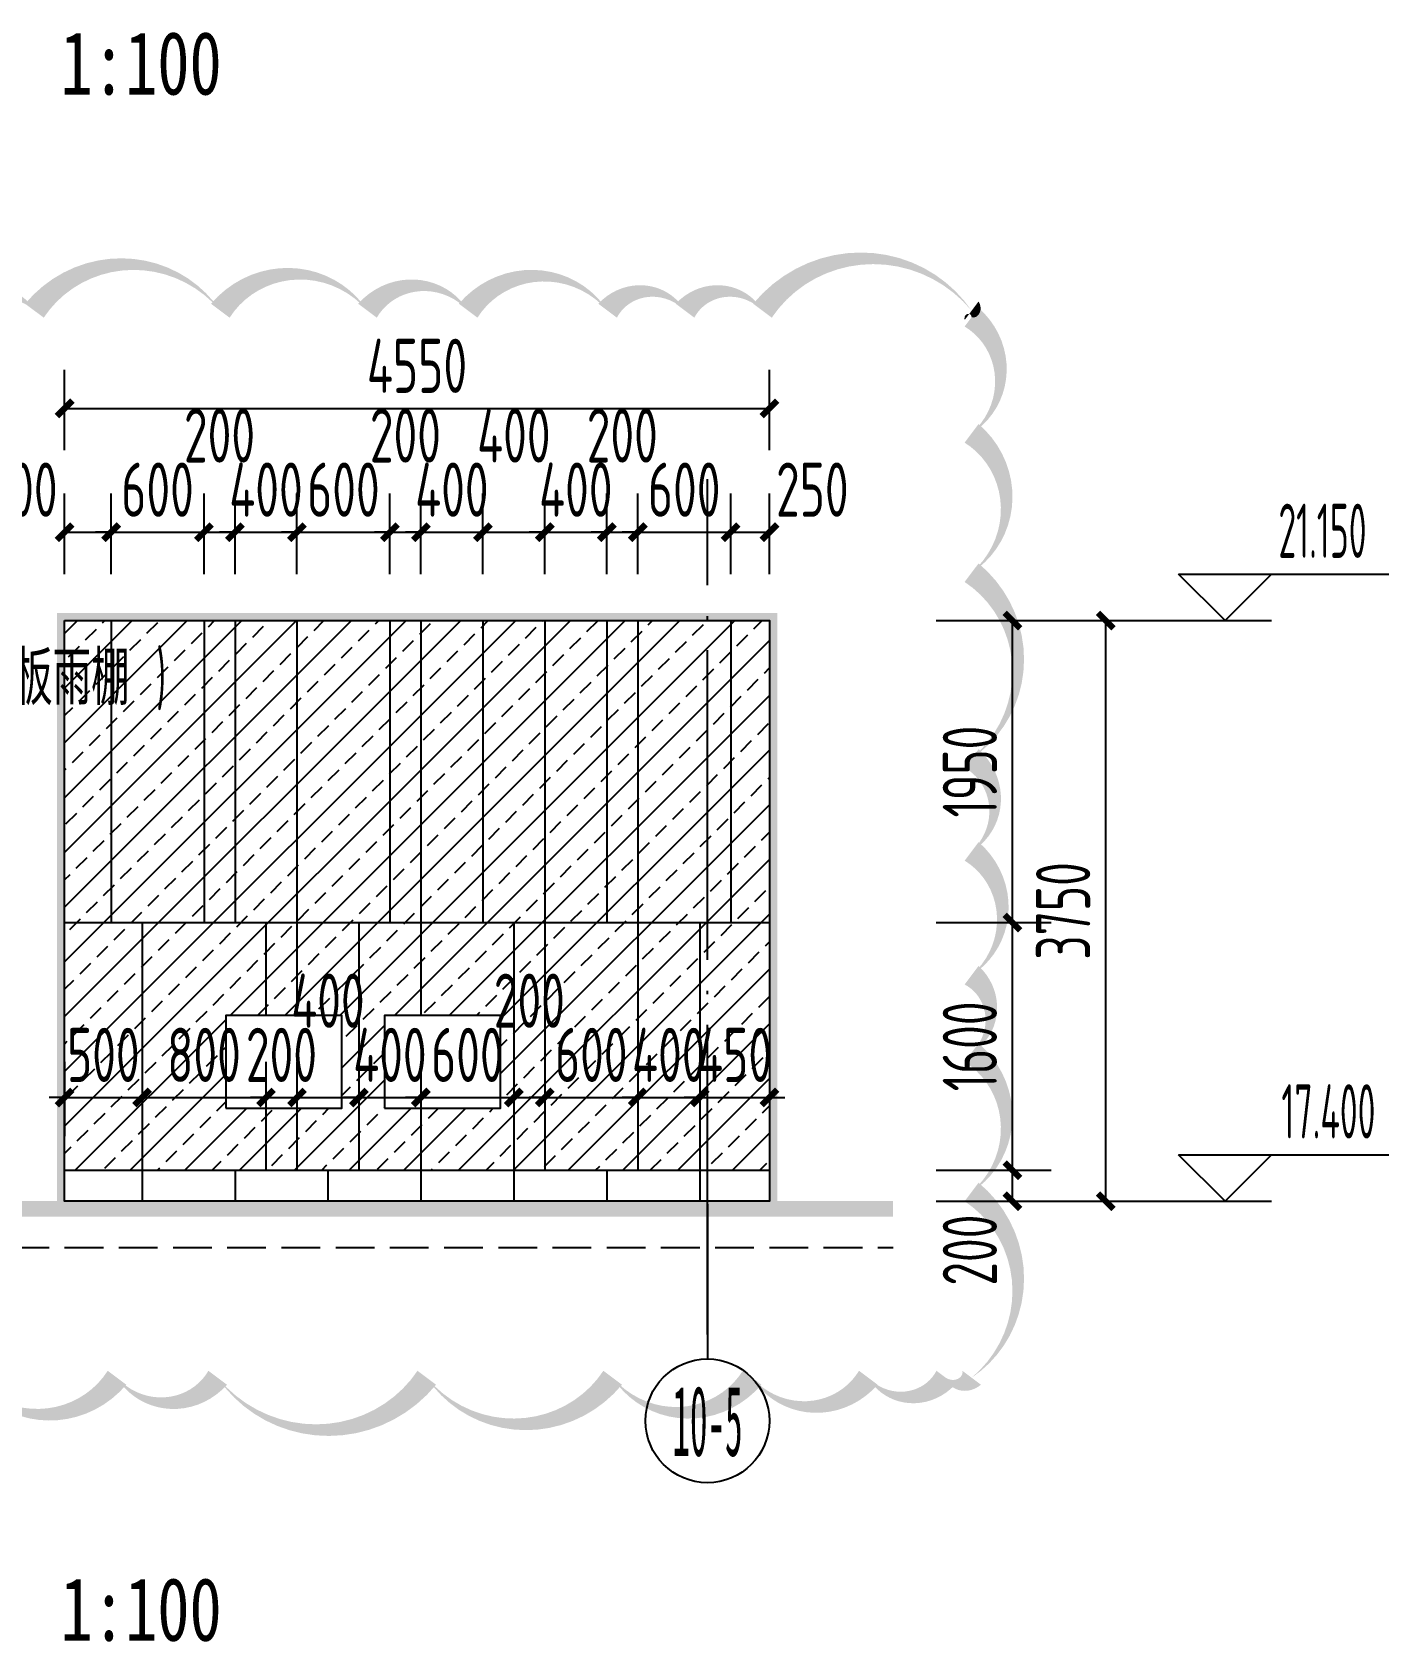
# Model space of a CAD drawing. Extents: x -863035 to 270371, y -8918 to 240488.
# Drawn here: x -240455 to -231698, y 127222 to 137619 of the extents above; entities that cross this region are included whole.
import ezdxf
from ezdxf.enums import TextEntityAlignment as Align

# ---------------------------------------------------------------- set-up
doc = ezdxf.new("R2010")
doc.units = 0
doc.header["$LTSCALE"] = 1000
doc.header["$MEASUREMENT"] = 0
doc.linetypes.add('DASH', pattern=[0.35, 0.25, -0.1])
doc.linetypes.add('DOTE', pattern=[2.42, 2, -0.2, 0.02, -0.2])
for name, color, linetype in [('01-标注_尺寸', 124, 'Continuous'), ('01-标注_标高', 200, 'Continuous'), ('01-标注_轴线坐标', 132, 'Continuous'), ('02-TEXT_标注', 130, 'Continuous'), ('02-TEXT_轴号', 7, 'Continuous'), ('05-填充_156', 156, 'Continuous'), ('A-C_窗', 140, 'Continuous'), ('A_AXIS-轴线', 36, 'Continuous'), ('AXIS_TEXT', 7, 'Continuous'), ('E-墙面分格', 146, 'Continuous'), ('E-立面轮廓', 241, 'Continuous')]:
    doc.layers.add(name, color=color, linetype=linetype)
doc.layers.add('DIM_MODI', color=6, linetype='Continuous', plot=False)
doc.styles.add('_TCH_AXIS', font='STXIHEI.TTF')
doc.styles.add('_TCH_DIM', font='ROS1', dxfattribs={"width": 0.75, "bigfont": 'JD'})
doc.styles.add('_TCH_DIM_T3', font='ROS1', dxfattribs={"width": 0.75, "bigfont": 'JD'})
doc.styles.add('COMPLEX', font='COMPLEX')
doc.styles.get("Standard").update_dxf_attribs({"font": 'STXIHEI.TTF', "width": 0.75})
doc.dimstyles.new('_TCH_ARCH&&100', dxfattribs={"dimtxt": 350, "dimasz": 100, "dimexe": 250, "dimexo": 300, "dimgap": 100, "dimtad": 1, "dimdec": 0, "dimzin": 0, "dimdsep": 46, "dimtxsty": '_TCH_DIM_T3', "dimblk": 'ARCHTICK', "dimcen": 0.09, "dimclrt": 7, "dimazin": 2, "dimtfac": 1, "dimtdec": 0, "dimtix": 1, "dimtmove": 2, "dimatfit": 3, "dimfxl": 0, "dimtolj": 1, "dimtzin": 0, "dimarcsym": 0})

# ---------------------------------------------------------------- blocks, each defined once
blk = doc.blocks.new('_ArchTick')
at = {"color": 0, "linetype": 'ByBlock', "const_width": 0.4}
blk.add_lwpolyline([(-0.5, -0.5), (0.5, 0.5)], dxfattribs=at)
blk = doc.blocks.new('*D344')
at = {"layer": '01-标注_尺寸', "color": 0, "lineweight": -2, "transparency": 16777216}
for p, q in [((-234018, 133818), (-233275, 133818)), ((-233525, 130068), (-233525, 133818)), ((-234018, 130068), (-233275, 130068))]:
    blk.add_line(p, q, dxfattribs=at)
at = {"layer": 'Defpoints', "color": 0, "transparency": 16777216}
for p in [(-234318, 133818), (-233525, 133818), (-234318, 130068)]:
    blk.add_point(p, dxfattribs=at)
at = {"layer": '01-标注_尺寸', "color": 0, "lineweight": -2, "transparency": 16777216, "xscale": 100, "yscale": 100, "zscale": 100}
for p, rotation in [((-233525, 133818), 90), ((-233525, 130068), 270)]:
    blk.add_blockref('_ArchTick', p, dxfattribs=dict(at, rotation=rotation))
at = {"layer": '01-标注_尺寸', "color": 7, "transparency": 16777216, "insert": (-233800, 131943), "char_height": 350, "attachment_point": 5, "rotation": 90, "style": '_TCH_DIM_T3'}
blk.add_mtext('\\A1;3750', dxfattribs=at)
blk = doc.blocks.new('*D345')
at = {"layer": '01-标注_尺寸', "color": 0, "lineweight": -2, "transparency": 16777216}
for p, q in [((-234620, 130268), (-233877, 130268)), ((-234127, 130068), (-234127, 130268)), ((-234620, 130068), (-233877, 130068))]:
    blk.add_line(p, q, dxfattribs=at)
at = {"layer": 'Defpoints', "color": 0, "transparency": 16777216}
for p in [(-234920, 130268), (-234127, 130268), (-234920, 130068)]:
    blk.add_point(p, dxfattribs=at)
at = {"layer": '01-标注_尺寸', "color": 0, "lineweight": -2, "transparency": 16777216, "xscale": 100, "yscale": 100, "zscale": 100}
for p, rotation in [((-234127, 130268), 90), ((-234127, 130068), 270)]:
    blk.add_blockref('_ArchTick', p, dxfattribs=dict(at, rotation=rotation))
at = {"layer": '01-标注_尺寸', "color": 7, "transparency": 16777216, "insert": (-234402, 129752), "char_height": 350, "attachment_point": 5, "rotation": 90, "style": '_TCH_DIM_T3'}
blk.add_mtext('\\A1;200', dxfattribs=at)
blk = doc.blocks.new('*D346')
at = {"layer": '01-标注_尺寸', "color": 0, "lineweight": -2, "transparency": 16777216}
for p, q in [((-234620, 131868), (-233877, 131868)), ((-234127, 130268), (-234127, 131868)), ((-234620, 130268), (-233877, 130268))]:
    blk.add_line(p, q, dxfattribs=at)
at = {"layer": 'Defpoints', "color": 0, "transparency": 16777216}
for p in [(-234920, 131868), (-234127, 131868), (-234920, 130268)]:
    blk.add_point(p, dxfattribs=at)
at = {"layer": '01-标注_尺寸', "color": 0, "lineweight": -2, "transparency": 16777216, "xscale": 100, "yscale": 100, "zscale": 100}
for p, rotation in [((-234127, 131868), 90), ((-234127, 130268), 270)]:
    blk.add_blockref('_ArchTick', p, dxfattribs=dict(at, rotation=rotation))
at = {"layer": '01-标注_尺寸', "color": 7, "transparency": 16777216, "insert": (-234402, 131068), "char_height": 350, "attachment_point": 5, "rotation": 90, "style": '_TCH_DIM_T3'}
blk.add_mtext('\\A1;1600', dxfattribs=at)
blk = doc.blocks.new('*D347')
at = {"layer": '01-标注_尺寸', "color": 0, "lineweight": -2, "transparency": 16777216}
for p, q in [((-234620, 133818), (-233877, 133818)), ((-234127, 131868), (-234127, 133818)), ((-234620, 131868), (-233877, 131868))]:
    blk.add_line(p, q, dxfattribs=at)
at = {"layer": 'Defpoints', "color": 0, "transparency": 16777216}
for p in [(-234920, 133818), (-234127, 133818), (-234920, 131868)]:
    blk.add_point(p, dxfattribs=at)
at = {"layer": '01-标注_尺寸', "color": 0, "lineweight": -2, "transparency": 16777216, "xscale": 100, "yscale": 100, "zscale": 100}
for p, rotation in [((-234127, 133818), 90), ((-234127, 131868), 270)]:
    blk.add_blockref('_ArchTick', p, dxfattribs=dict(at, rotation=rotation))
at = {"layer": '01-标注_尺寸', "color": 7, "transparency": 16777216, "insert": (-234402, 132843), "char_height": 350, "attachment_point": 5, "rotation": 90, "style": '_TCH_DIM_T3'}
blk.add_mtext('\\A1;1950', dxfattribs=at)
blk = doc.blocks.new('*D712')
at = {"layer": '01-标注_尺寸', "color": 0, "lineweight": -2, "transparency": 16777216}
for p, q in [((-240246, 130968), (-240246, 130488)), ((-239746, 130968), (-239746, 130488)), ((-240246, 130738), (-240346, 130738)), ((-240246, 130738), (-239746, 130738)), ((-239746, 130738), (-239646, 130738))]:
    blk.add_line(p, q, dxfattribs=at)
at = {"layer": 'Defpoints', "color": 0, "transparency": 16777216}
for p in [(-240246, 131268), (-239746, 131268), (-239746, 130738)]:
    blk.add_point(p, dxfattribs=at)
at = {"layer": '01-标注_尺寸', "color": 0, "lineweight": -2, "transparency": 16777216, "xscale": 100, "yscale": 100, "zscale": 100}
blk.add_blockref('_ArchTick', (-240246, 130738), dxfattribs=at)
at = {"layer": '01-标注_尺寸', "color": 0, "lineweight": -2, "transparency": 16777216, "xscale": 100, "yscale": 100, "zscale": 100, "rotation": 180}
blk.add_blockref('_ArchTick', (-239746, 130738), dxfattribs=at)
at = {"layer": '01-标注_尺寸', "color": 7, "transparency": 16777216, "insert": (-239996, 131013), "char_height": 350, "attachment_point": 5, "style": '_TCH_DIM_T3'}
blk.add_mtext('\\A1;500', dxfattribs=at)
blk = doc.blocks.new('*D713')
at = {"layer": '01-标注_尺寸', "color": 0, "lineweight": -2, "transparency": 16777216}
for p, q in [((-239746, 130968), (-239746, 130488)), ((-238946, 130968), (-238946, 130488)), ((-239746, 130738), (-238946, 130738))]:
    blk.add_line(p, q, dxfattribs=at)
at = {"layer": 'Defpoints', "color": 0, "transparency": 16777216}
for p in [(-239746, 131268), (-238946, 131268), (-238946, 130738)]:
    blk.add_point(p, dxfattribs=at)
at = {"layer": '01-标注_尺寸', "color": 0, "lineweight": -2, "transparency": 16777216, "xscale": 100, "yscale": 100, "zscale": 100, "rotation": 180}
blk.add_blockref('_ArchTick', (-239746, 130738), dxfattribs=at)
at = {"layer": '01-标注_尺寸', "color": 0, "lineweight": -2, "transparency": 16777216, "xscale": 100, "yscale": 100, "zscale": 100}
blk.add_blockref('_ArchTick', (-238946, 130738), dxfattribs=at)
at = {"layer": '01-标注_尺寸', "color": 7, "transparency": 16777216, "insert": (-239346, 131013), "char_height": 350, "attachment_point": 5, "style": '_TCH_DIM_T3'}
blk.add_mtext('\\A1;800', dxfattribs=at)
blk = doc.blocks.new('*D714')
at = {"layer": '01-标注_尺寸', "color": 0, "lineweight": -2, "transparency": 16777216}
for p, q in [((-238946, 130968), (-238946, 130488)), ((-238746, 130968), (-238746, 130488)), ((-238946, 130738), (-239046, 130738)), ((-238946, 130738), (-238746, 130738)), ((-238746, 130738), (-238646, 130738))]:
    blk.add_line(p, q, dxfattribs=at)
at = {"layer": 'Defpoints', "color": 0, "transparency": 16777216}
for p in [(-238946, 131268), (-238746, 131268), (-238746, 130738)]:
    blk.add_point(p, dxfattribs=at)
at = {"layer": '01-标注_尺寸', "color": 0, "lineweight": -2, "transparency": 16777216, "xscale": 100, "yscale": 100, "zscale": 100}
blk.add_blockref('_ArchTick', (-238946, 130738), dxfattribs=at)
at = {"layer": '01-标注_尺寸', "color": 0, "lineweight": -2, "transparency": 16777216, "xscale": 100, "yscale": 100, "zscale": 100, "rotation": 180}
blk.add_blockref('_ArchTick', (-238746, 130738), dxfattribs=at)
at = {"layer": '01-标注_尺寸', "color": 7, "transparency": 16777216, "insert": (-238846, 131013), "char_height": 350, "attachment_point": 5, "style": '_TCH_DIM_T3'}
blk.add_mtext('\\A1;200', dxfattribs=at)
blk = doc.blocks.new('*D715')
at = {"layer": '01-标注_尺寸', "color": 0, "lineweight": -2, "transparency": 16777216}
for p, q in [((-238746, 130968), (-238746, 130488)), ((-238346, 130968), (-238346, 130488)), ((-238746, 130738), (-238346, 130738))]:
    blk.add_line(p, q, dxfattribs=at)
at = {"layer": 'Defpoints', "color": 0, "transparency": 16777216}
for p in [(-238746, 131268), (-238346, 131268), (-238346, 130738)]:
    blk.add_point(p, dxfattribs=at)
at = {"layer": '01-标注_尺寸', "color": 0, "lineweight": -2, "transparency": 16777216, "xscale": 100, "yscale": 100, "zscale": 100, "rotation": 180}
blk.add_blockref('_ArchTick', (-238746, 130738), dxfattribs=at)
at = {"layer": '01-标注_尺寸', "color": 0, "lineweight": -2, "transparency": 16777216, "xscale": 100, "yscale": 100, "zscale": 100}
blk.add_blockref('_ArchTick', (-238346, 130738), dxfattribs=at)
at = {"layer": '01-标注_尺寸', "color": 7, "transparency": 16777216, "insert": (-238546, 131363), "char_height": 350, "attachment_point": 5, "style": '_TCH_DIM_T3'}
blk.add_mtext('\\A1;400', dxfattribs=at)
blk = doc.blocks.new('*D716')
at = {"layer": '01-标注_尺寸', "color": 0, "lineweight": -2, "transparency": 16777216}
for p, q in [((-238346, 130968), (-238346, 130488)), ((-237946, 130968), (-237946, 130488)), ((-238346, 130738), (-238446, 130738)), ((-238346, 130738), (-237946, 130738)), ((-237946, 130738), (-237846, 130738))]:
    blk.add_line(p, q, dxfattribs=at)
at = {"layer": 'Defpoints', "color": 0, "transparency": 16777216}
for p in [(-238346, 131268), (-237946, 131268), (-237946, 130738)]:
    blk.add_point(p, dxfattribs=at)
at = {"layer": '01-标注_尺寸', "color": 0, "lineweight": -2, "transparency": 16777216, "xscale": 100, "yscale": 100, "zscale": 100}
blk.add_blockref('_ArchTick', (-238346, 130738), dxfattribs=at)
at = {"layer": '01-标注_尺寸', "color": 0, "lineweight": -2, "transparency": 16777216, "xscale": 100, "yscale": 100, "zscale": 100, "rotation": 180}
blk.add_blockref('_ArchTick', (-237946, 130738), dxfattribs=at)
at = {"layer": '01-标注_尺寸', "color": 7, "transparency": 16777216, "insert": (-238146, 131013), "char_height": 350, "attachment_point": 5, "style": '_TCH_DIM_T3'}
blk.add_mtext('\\A1;400', dxfattribs=at)
blk = doc.blocks.new('*D717')
at = {"layer": '01-标注_尺寸', "color": 0, "lineweight": -2, "transparency": 16777216}
for p, q in [((-237946, 130968), (-237946, 130488)), ((-237346, 130968), (-237346, 130488)), ((-237946, 130738), (-238046, 130738)), ((-237946, 130738), (-237346, 130738)), ((-237346, 130738), (-237246, 130738))]:
    blk.add_line(p, q, dxfattribs=at)
at = {"layer": 'Defpoints', "color": 0, "transparency": 16777216}
for p in [(-237946, 131268), (-237346, 131268), (-237346, 130738)]:
    blk.add_point(p, dxfattribs=at)
at = {"layer": '01-标注_尺寸', "color": 0, "lineweight": -2, "transparency": 16777216, "xscale": 100, "yscale": 100, "zscale": 100}
blk.add_blockref('_ArchTick', (-237946, 130738), dxfattribs=at)
at = {"layer": '01-标注_尺寸', "color": 0, "lineweight": -2, "transparency": 16777216, "xscale": 100, "yscale": 100, "zscale": 100, "rotation": 180}
blk.add_blockref('_ArchTick', (-237346, 130738), dxfattribs=at)
at = {"layer": '01-标注_尺寸', "color": 7, "transparency": 16777216, "insert": (-237646, 131013), "char_height": 350, "attachment_point": 5, "style": '_TCH_DIM_T3'}
blk.add_mtext('\\A1;600', dxfattribs=at)
blk = doc.blocks.new('*D718')
at = {"layer": '01-标注_尺寸', "color": 0, "lineweight": -2, "transparency": 16777216}
for p, q in [((-237346, 130968), (-237346, 130488)), ((-237146, 130968), (-237146, 130488)), ((-237346, 130738), (-237146, 130738))]:
    blk.add_line(p, q, dxfattribs=at)
at = {"layer": 'Defpoints', "color": 0, "transparency": 16777216}
for p in [(-237346, 131268), (-237146, 131268), (-237146, 130738)]:
    blk.add_point(p, dxfattribs=at)
at = {"layer": '01-标注_尺寸', "color": 0, "lineweight": -2, "transparency": 16777216, "xscale": 100, "yscale": 100, "zscale": 100, "rotation": 180}
blk.add_blockref('_ArchTick', (-237346, 130738), dxfattribs=at)
at = {"layer": '01-标注_尺寸', "color": 0, "lineweight": -2, "transparency": 16777216, "xscale": 100, "yscale": 100, "zscale": 100}
blk.add_blockref('_ArchTick', (-237146, 130738), dxfattribs=at)
at = {"layer": '01-标注_尺寸', "color": 7, "transparency": 16777216, "insert": (-237246, 131363), "char_height": 350, "attachment_point": 5, "style": '_TCH_DIM_T3'}
blk.add_mtext('\\A1;200', dxfattribs=at)
blk = doc.blocks.new('*D719')
at = {"layer": '01-标注_尺寸', "color": 0, "lineweight": -2, "transparency": 16777216}
for p, q in [((-237146, 130968), (-237146, 130488)), ((-236546, 130968), (-236546, 130488)), ((-237146, 130738), (-237246, 130738)), ((-237146, 130738), (-236546, 130738)), ((-236546, 130738), (-236446, 130738))]:
    blk.add_line(p, q, dxfattribs=at)
at = {"layer": 'Defpoints', "color": 0, "transparency": 16777216}
for p in [(-237146, 131268), (-236546, 131268), (-236546, 130738)]:
    blk.add_point(p, dxfattribs=at)
at = {"layer": '01-标注_尺寸', "color": 0, "lineweight": -2, "transparency": 16777216, "xscale": 100, "yscale": 100, "zscale": 100}
blk.add_blockref('_ArchTick', (-237146, 130738), dxfattribs=at)
at = {"layer": '01-标注_尺寸', "color": 0, "lineweight": -2, "transparency": 16777216, "xscale": 100, "yscale": 100, "zscale": 100, "rotation": 180}
blk.add_blockref('_ArchTick', (-236546, 130738), dxfattribs=at)
at = {"layer": '01-标注_尺寸', "color": 7, "transparency": 16777216, "insert": (-236846, 131013), "char_height": 350, "attachment_point": 5, "style": '_TCH_DIM_T3'}
blk.add_mtext('\\A1;600', dxfattribs=at)
blk = doc.blocks.new('*D720')
at = {"layer": '01-标注_尺寸', "color": 0, "lineweight": -2, "transparency": 16777216}
for p, q in [((-236546, 130968), (-236546, 130488)), ((-236146, 130968), (-236146, 130488)), ((-236546, 130738), (-236646, 130738)), ((-236546, 130738), (-236146, 130738)), ((-236146, 130738), (-236046, 130738))]:
    blk.add_line(p, q, dxfattribs=at)
at = {"layer": 'Defpoints', "color": 0, "transparency": 16777216}
for p in [(-236546, 131268), (-236146, 131268), (-236146, 130738)]:
    blk.add_point(p, dxfattribs=at)
at = {"layer": '01-标注_尺寸', "color": 0, "lineweight": -2, "transparency": 16777216, "xscale": 100, "yscale": 100, "zscale": 100}
blk.add_blockref('_ArchTick', (-236546, 130738), dxfattribs=at)
at = {"layer": '01-标注_尺寸', "color": 0, "lineweight": -2, "transparency": 16777216, "xscale": 100, "yscale": 100, "zscale": 100, "rotation": 180}
blk.add_blockref('_ArchTick', (-236146, 130738), dxfattribs=at)
at = {"layer": '01-标注_尺寸', "color": 7, "transparency": 16777216, "insert": (-236346, 131013), "char_height": 350, "attachment_point": 5, "style": '_TCH_DIM_T3'}
blk.add_mtext('\\A1;400', dxfattribs=at)
blk = doc.blocks.new('*D721')
at = {"layer": '01-标注_尺寸', "color": 0, "lineweight": -2, "transparency": 16777216}
for p, q in [((-236146, 130968), (-236146, 130488)), ((-235696, 130968), (-235696, 130488)), ((-236146, 130738), (-236246, 130738)), ((-236146, 130738), (-235696, 130738)), ((-235696, 130738), (-235596, 130738))]:
    blk.add_line(p, q, dxfattribs=at)
at = {"layer": 'Defpoints', "color": 0, "transparency": 16777216}
for p in [(-236146, 131268), (-235696, 131268), (-235696, 130738)]:
    blk.add_point(p, dxfattribs=at)
at = {"layer": '01-标注_尺寸', "color": 0, "lineweight": -2, "transparency": 16777216, "xscale": 100, "yscale": 100, "zscale": 100}
blk.add_blockref('_ArchTick', (-236146, 130738), dxfattribs=at)
at = {"layer": '01-标注_尺寸', "color": 0, "lineweight": -2, "transparency": 16777216, "xscale": 100, "yscale": 100, "zscale": 100, "rotation": 180}
blk.add_blockref('_ArchTick', (-235696, 130738), dxfattribs=at)
at = {"layer": '01-标注_尺寸', "color": 7, "transparency": 16777216, "insert": (-235921, 131013), "char_height": 350, "attachment_point": 5, "style": '_TCH_DIM_T3'}
blk.add_mtext('\\A1;450', dxfattribs=at)
blk = doc.blocks.new('*D722')
at = {"layer": '01-标注_尺寸', "color": 0, "lineweight": -2, "transparency": 16777216}
for p, q in [((-240246, 134118), (-240246, 134639)), ((-239946, 134118), (-239946, 134639)), ((-240246, 134389), (-239946, 134389))]:
    blk.add_line(p, q, dxfattribs=at)
at = {"layer": 'Defpoints', "color": 0, "transparency": 16777216}
for p in [(-239946, 134389), (-240246, 133818), (-239946, 133818)]:
    blk.add_point(p, dxfattribs=at)
at = {"layer": '01-标注_尺寸', "color": 0, "lineweight": -2, "transparency": 16777216, "xscale": 100, "yscale": 100, "zscale": 100, "rotation": 180}
blk.add_blockref('_ArchTick', (-240246, 134389), dxfattribs=at)
at = {"layer": '01-标注_尺寸', "color": 0, "lineweight": -2, "transparency": 16777216, "xscale": 100, "yscale": 100, "zscale": 100}
blk.add_blockref('_ArchTick', (-239946, 134389), dxfattribs=at)
at = {"layer": '01-标注_尺寸', "color": 7, "transparency": 16777216, "insert": (-240523, 134664), "char_height": 350, "attachment_point": 5, "style": '_TCH_DIM_T3'}
blk.add_mtext('\\A1;300', dxfattribs=at)
blk = doc.blocks.new('*D723')
at = {"layer": '01-标注_尺寸', "color": 0, "lineweight": -2, "transparency": 16777216}
for p, q in [((-239946, 134118), (-239946, 134639)), ((-239346, 134118), (-239346, 134639)), ((-239946, 134389), (-240046, 134389)), ((-239946, 134389), (-239346, 134389)), ((-239346, 134389), (-239246, 134389))]:
    blk.add_line(p, q, dxfattribs=at)
at = {"layer": 'Defpoints', "color": 0, "transparency": 16777216}
for p in [(-239346, 134389), (-239946, 133818), (-239346, 133818)]:
    blk.add_point(p, dxfattribs=at)
at = {"layer": '01-标注_尺寸', "color": 0, "lineweight": -2, "transparency": 16777216, "xscale": 100, "yscale": 100, "zscale": 100}
blk.add_blockref('_ArchTick', (-239946, 134389), dxfattribs=at)
at = {"layer": '01-标注_尺寸', "color": 0, "lineweight": -2, "transparency": 16777216, "xscale": 100, "yscale": 100, "zscale": 100, "rotation": 180}
blk.add_blockref('_ArchTick', (-239346, 134389), dxfattribs=at)
at = {"layer": '01-标注_尺寸', "color": 7, "transparency": 16777216, "insert": (-239646, 134664), "char_height": 350, "attachment_point": 5, "style": '_TCH_DIM_T3'}
blk.add_mtext('\\A1;600', dxfattribs=at)
blk = doc.blocks.new('*D724')
at = {"layer": '01-标注_尺寸', "color": 0, "lineweight": -2, "transparency": 16777216}
for p, q in [((-239346, 134118), (-239346, 134639)), ((-239146, 134118), (-239146, 134639)), ((-239346, 134389), (-239146, 134389))]:
    blk.add_line(p, q, dxfattribs=at)
at = {"layer": 'Defpoints', "color": 0, "transparency": 16777216}
for p in [(-239146, 134389), (-239346, 133818), (-239146, 133818)]:
    blk.add_point(p, dxfattribs=at)
at = {"layer": '01-标注_尺寸', "color": 0, "lineweight": -2, "transparency": 16777216, "xscale": 100, "yscale": 100, "zscale": 100, "rotation": 180}
blk.add_blockref('_ArchTick', (-239346, 134389), dxfattribs=at)
at = {"layer": '01-标注_尺寸', "color": 0, "lineweight": -2, "transparency": 16777216, "xscale": 100, "yscale": 100, "zscale": 100}
blk.add_blockref('_ArchTick', (-239146, 134389), dxfattribs=at)
at = {"layer": '01-标注_尺寸', "color": 7, "transparency": 16777216, "insert": (-239246, 135014), "char_height": 350, "attachment_point": 5, "style": '_TCH_DIM_T3'}
blk.add_mtext('\\A1;200', dxfattribs=at)
blk = doc.blocks.new('*D725')
at = {"layer": '01-标注_尺寸', "color": 0, "lineweight": -2, "transparency": 16777216}
for p, q in [((-239146, 134118), (-239146, 134639)), ((-238746, 134118), (-238746, 134639)), ((-239146, 134389), (-239246, 134389)), ((-239146, 134389), (-238746, 134389)), ((-238746, 134389), (-238646, 134389))]:
    blk.add_line(p, q, dxfattribs=at)
at = {"layer": 'Defpoints', "color": 0, "transparency": 16777216}
for p in [(-238746, 134389), (-239146, 133818), (-238746, 133818)]:
    blk.add_point(p, dxfattribs=at)
at = {"layer": '01-标注_尺寸', "color": 0, "lineweight": -2, "transparency": 16777216, "xscale": 100, "yscale": 100, "zscale": 100}
blk.add_blockref('_ArchTick', (-239146, 134389), dxfattribs=at)
at = {"layer": '01-标注_尺寸', "color": 0, "lineweight": -2, "transparency": 16777216, "xscale": 100, "yscale": 100, "zscale": 100, "rotation": 180}
blk.add_blockref('_ArchTick', (-238746, 134389), dxfattribs=at)
at = {"layer": '01-标注_尺寸', "color": 7, "transparency": 16777216, "insert": (-238946, 134664), "char_height": 350, "attachment_point": 5, "style": '_TCH_DIM_T3'}
blk.add_mtext('\\A1;400', dxfattribs=at)
blk = doc.blocks.new('*D726')
at = {"layer": '01-标注_尺寸', "color": 0, "lineweight": -2, "transparency": 16777216}
for p, q in [((-238746, 134118), (-238746, 134639)), ((-238146, 134118), (-238146, 134639)), ((-238746, 134389), (-238846, 134389)), ((-238746, 134389), (-238146, 134389)), ((-238146, 134389), (-238046, 134389))]:
    blk.add_line(p, q, dxfattribs=at)
at = {"layer": 'Defpoints', "color": 0, "transparency": 16777216}
for p in [(-238146, 134389), (-238746, 133818), (-238146, 133818)]:
    blk.add_point(p, dxfattribs=at)
at = {"layer": '01-标注_尺寸', "color": 0, "lineweight": -2, "transparency": 16777216, "xscale": 100, "yscale": 100, "zscale": 100}
blk.add_blockref('_ArchTick', (-238746, 134389), dxfattribs=at)
at = {"layer": '01-标注_尺寸', "color": 0, "lineweight": -2, "transparency": 16777216, "xscale": 100, "yscale": 100, "zscale": 100, "rotation": 180}
blk.add_blockref('_ArchTick', (-238146, 134389), dxfattribs=at)
at = {"layer": '01-标注_尺寸', "color": 7, "transparency": 16777216, "insert": (-238446, 134664), "char_height": 350, "attachment_point": 5, "style": '_TCH_DIM_T3'}
blk.add_mtext('\\A1;600', dxfattribs=at)
blk = doc.blocks.new('*D727')
at = {"layer": '01-标注_尺寸', "color": 0, "lineweight": -2, "transparency": 16777216}
for p, q in [((-238146, 134118), (-238146, 134639)), ((-237946, 134118), (-237946, 134639)), ((-238146, 134389), (-238246, 134389)), ((-238146, 134389), (-237946, 134389)), ((-237946, 134389), (-237846, 134389))]:
    blk.add_line(p, q, dxfattribs=at)
at = {"layer": 'Defpoints', "color": 0, "transparency": 16777216}
for p in [(-237946, 134389), (-238146, 133818), (-237946, 133818)]:
    blk.add_point(p, dxfattribs=at)
at = {"layer": '01-标注_尺寸', "color": 0, "lineweight": -2, "transparency": 16777216, "xscale": 100, "yscale": 100, "zscale": 100}
blk.add_blockref('_ArchTick', (-238146, 134389), dxfattribs=at)
at = {"layer": '01-标注_尺寸', "color": 0, "lineweight": -2, "transparency": 16777216, "xscale": 100, "yscale": 100, "zscale": 100, "rotation": 180}
blk.add_blockref('_ArchTick', (-237946, 134389), dxfattribs=at)
at = {"layer": '01-标注_尺寸', "color": 7, "transparency": 16777216, "insert": (-238046, 135014), "char_height": 350, "attachment_point": 5, "style": '_TCH_DIM_T3'}
blk.add_mtext('\\A1;200', dxfattribs=at)
blk = doc.blocks.new('*D728')
at = {"layer": '01-标注_尺寸', "color": 0, "lineweight": -2, "transparency": 16777216}
for p, q in [((-237946, 134118), (-237946, 134639)), ((-237546, 134118), (-237546, 134639)), ((-237946, 134389), (-238046, 134389)), ((-237946, 134389), (-237546, 134389)), ((-237546, 134389), (-237446, 134389))]:
    blk.add_line(p, q, dxfattribs=at)
at = {"layer": 'Defpoints', "color": 0, "transparency": 16777216}
for p in [(-237546, 134389), (-237946, 133818), (-237546, 133818)]:
    blk.add_point(p, dxfattribs=at)
at = {"layer": '01-标注_尺寸', "color": 0, "lineweight": -2, "transparency": 16777216, "xscale": 100, "yscale": 100, "zscale": 100}
blk.add_blockref('_ArchTick', (-237946, 134389), dxfattribs=at)
at = {"layer": '01-标注_尺寸', "color": 0, "lineweight": -2, "transparency": 16777216, "xscale": 100, "yscale": 100, "zscale": 100, "rotation": 180}
blk.add_blockref('_ArchTick', (-237546, 134389), dxfattribs=at)
at = {"layer": '01-标注_尺寸', "color": 7, "transparency": 16777216, "insert": (-237746, 134664), "char_height": 350, "attachment_point": 5, "style": '_TCH_DIM_T3'}
blk.add_mtext('\\A1;400', dxfattribs=at)
blk = doc.blocks.new('*D729')
at = {"layer": '01-标注_尺寸', "color": 0, "lineweight": -2, "transparency": 16777216}
for p, q in [((-237546, 134118), (-237546, 134639)), ((-237146, 134118), (-237146, 134639)), ((-237546, 134389), (-237146, 134389))]:
    blk.add_line(p, q, dxfattribs=at)
at = {"layer": 'Defpoints', "color": 0, "transparency": 16777216}
for p in [(-237146, 134389), (-237546, 133818), (-237146, 133818)]:
    blk.add_point(p, dxfattribs=at)
at = {"layer": '01-标注_尺寸', "color": 0, "lineweight": -2, "transparency": 16777216, "xscale": 100, "yscale": 100, "zscale": 100, "rotation": 180}
blk.add_blockref('_ArchTick', (-237546, 134389), dxfattribs=at)
at = {"layer": '01-标注_尺寸', "color": 0, "lineweight": -2, "transparency": 16777216, "xscale": 100, "yscale": 100, "zscale": 100}
blk.add_blockref('_ArchTick', (-237146, 134389), dxfattribs=at)
at = {"layer": '01-标注_尺寸', "color": 7, "transparency": 16777216, "insert": (-237346, 135014), "char_height": 350, "attachment_point": 5, "style": '_TCH_DIM_T3'}
blk.add_mtext('\\A1;400', dxfattribs=at)
blk = doc.blocks.new('*D730')
at = {"layer": '01-标注_尺寸', "color": 0, "lineweight": -2, "transparency": 16777216}
for p, q in [((-237146, 134118), (-237146, 134639)), ((-236746, 134118), (-236746, 134639)), ((-237146, 134389), (-237246, 134389)), ((-237146, 134389), (-236746, 134389)), ((-236746, 134389), (-236646, 134389))]:
    blk.add_line(p, q, dxfattribs=at)
at = {"layer": 'Defpoints', "color": 0, "transparency": 16777216}
for p in [(-236746, 134389), (-237146, 133818), (-236746, 133818)]:
    blk.add_point(p, dxfattribs=at)
at = {"layer": '01-标注_尺寸', "color": 0, "lineweight": -2, "transparency": 16777216, "xscale": 100, "yscale": 100, "zscale": 100}
blk.add_blockref('_ArchTick', (-237146, 134389), dxfattribs=at)
at = {"layer": '01-标注_尺寸', "color": 0, "lineweight": -2, "transparency": 16777216, "xscale": 100, "yscale": 100, "zscale": 100, "rotation": 180}
blk.add_blockref('_ArchTick', (-236746, 134389), dxfattribs=at)
at = {"layer": '01-标注_尺寸', "color": 7, "transparency": 16777216, "insert": (-236946, 134664), "char_height": 350, "attachment_point": 5, "style": '_TCH_DIM_T3'}
blk.add_mtext('\\A1;400', dxfattribs=at)
blk = doc.blocks.new('*D731')
at = {"layer": '01-标注_尺寸', "color": 0, "lineweight": -2, "transparency": 16777216}
for p, q in [((-236746, 134118), (-236746, 134639)), ((-236546, 134118), (-236546, 134639)), ((-236746, 134389), (-236846, 134389)), ((-236746, 134389), (-236546, 134389)), ((-236546, 134389), (-236446, 134389))]:
    blk.add_line(p, q, dxfattribs=at)
at = {"layer": 'Defpoints', "color": 0, "transparency": 16777216}
for p in [(-236546, 134389), (-236746, 133818), (-236546, 133818)]:
    blk.add_point(p, dxfattribs=at)
at = {"layer": '01-标注_尺寸', "color": 0, "lineweight": -2, "transparency": 16777216, "xscale": 100, "yscale": 100, "zscale": 100}
blk.add_blockref('_ArchTick', (-236746, 134389), dxfattribs=at)
at = {"layer": '01-标注_尺寸', "color": 0, "lineweight": -2, "transparency": 16777216, "xscale": 100, "yscale": 100, "zscale": 100, "rotation": 180}
blk.add_blockref('_ArchTick', (-236546, 134389), dxfattribs=at)
at = {"layer": '01-标注_尺寸', "color": 7, "transparency": 16777216, "insert": (-236646, 135014), "char_height": 350, "attachment_point": 5, "style": '_TCH_DIM_T3'}
blk.add_mtext('\\A1;200', dxfattribs=at)
blk = doc.blocks.new('*D732')
at = {"layer": '01-标注_尺寸', "color": 0, "lineweight": -2, "transparency": 16777216}
for p, q in [((-236546, 134118), (-236546, 134639)), ((-235946, 134118), (-235946, 134639)), ((-236546, 134389), (-236646, 134389)), ((-236546, 134389), (-235946, 134389)), ((-235946, 134389), (-235846, 134389))]:
    blk.add_line(p, q, dxfattribs=at)
at = {"layer": 'Defpoints', "color": 0, "transparency": 16777216}
for p in [(-235946, 134389), (-236546, 133818), (-235946, 133818)]:
    blk.add_point(p, dxfattribs=at)
at = {"layer": '01-标注_尺寸', "color": 0, "lineweight": -2, "transparency": 16777216, "xscale": 100, "yscale": 100, "zscale": 100}
blk.add_blockref('_ArchTick', (-236546, 134389), dxfattribs=at)
at = {"layer": '01-标注_尺寸', "color": 0, "lineweight": -2, "transparency": 16777216, "xscale": 100, "yscale": 100, "zscale": 100, "rotation": 180}
blk.add_blockref('_ArchTick', (-235946, 134389), dxfattribs=at)
at = {"layer": '01-标注_尺寸', "color": 7, "transparency": 16777216, "insert": (-236246, 134664), "char_height": 350, "attachment_point": 5, "style": '_TCH_DIM_T3'}
blk.add_mtext('\\A1;600', dxfattribs=at)
blk = doc.blocks.new('*D733')
at = {"layer": '01-标注_尺寸', "color": 0, "lineweight": -2, "transparency": 16777216}
for p, q in [((-235946, 134118), (-235946, 134639)), ((-235696, 134118), (-235696, 134639)), ((-235946, 134389), (-235696, 134389))]:
    blk.add_line(p, q, dxfattribs=at)
at = {"layer": 'Defpoints', "color": 0, "transparency": 16777216}
for p in [(-235696, 134389), (-235946, 133818), (-235696, 133818)]:
    blk.add_point(p, dxfattribs=at)
at = {"layer": '01-标注_尺寸', "color": 0, "lineweight": -2, "transparency": 16777216, "xscale": 100, "yscale": 100, "zscale": 100, "rotation": 180}
blk.add_blockref('_ArchTick', (-235946, 134389), dxfattribs=at)
at = {"layer": '01-标注_尺寸', "color": 0, "lineweight": -2, "transparency": 16777216, "xscale": 100, "yscale": 100, "zscale": 100}
blk.add_blockref('_ArchTick', (-235696, 134389), dxfattribs=at)
at = {"layer": '01-标注_尺寸', "color": 7, "transparency": 16777216, "insert": (-235419, 134664), "char_height": 350, "attachment_point": 5, "style": '_TCH_DIM_T3'}
blk.add_mtext('\\A1;250', dxfattribs=at)
blk = doc.blocks.new('*D734')
at = {"layer": '01-标注_尺寸', "color": 0, "lineweight": -2, "transparency": 16777216}
for p, q in [((-240246, 134918), (-240246, 135439)), ((-235696, 134918), (-235696, 135439)), ((-240246, 135189), (-235696, 135189))]:
    blk.add_line(p, q, dxfattribs=at)
at = {"layer": 'Defpoints', "color": 0, "transparency": 16777216}
for p in [(-235696, 135189), (-240246, 134618), (-235696, 134618)]:
    blk.add_point(p, dxfattribs=at)
at = {"layer": '01-标注_尺寸', "color": 0, "lineweight": -2, "transparency": 16777216, "xscale": 100, "yscale": 100, "zscale": 100, "rotation": 180}
blk.add_blockref('_ArchTick', (-240246, 135189), dxfattribs=at)
at = {"layer": '01-标注_尺寸', "color": 0, "lineweight": -2, "transparency": 16777216, "xscale": 100, "yscale": 100, "zscale": 100}
blk.add_blockref('_ArchTick', (-235696, 135189), dxfattribs=at)
at = {"layer": '01-标注_尺寸', "color": 7, "transparency": 16777216, "insert": (-237971, 135464), "char_height": 350, "attachment_point": 5, "style": '_TCH_DIM_T3'}
blk.add_mtext('\\A1;4550', dxfattribs=at)
blk = doc.blocks.new('_AXISO')
blk.add_circle((0, 0), 0.5)
at = {"layer": 'AXIS_TEXT', "style": 'COMPLEX', "width": 1.041667}
blk.add_attdef('A', text='', height=0.56, dxfattribs=at).set_placement((-0.25, -0.28), (0.25, -0.28), align=Align.FIT)

msp = doc.modelspace()

# ---------------------------------------------------------------- hatches: boundary and pattern name
at = {"layer": '05-填充_156'}
h = msp.add_hatch(dxfattribs=at)
h.set_pattern_fill('天然石材', color=256, scale=50)
h.set_pattern_definition([(45, (-508611.66, 285744.35), (-176.77677, 176.77677), []), (45, (-508524.72, 285654.6), (-176.77677, 176.77677), [98.68425, -56.391])])
h.paths.add_polyline_path([(-240245.9, 133818.3), (-240245.9, 130268.3), (-235695.9, 130268.3), (-235695.9, 133818.3)])
h.paths.add_polyline_path([(-237431.9, 131268.2), (-237431.9, 130668.2), (-238181.7, 130668.2), (-238181.7, 131268.2)], flags=16)
h.paths.add_polyline_path([(-238456.2, 131268.2), (-238456.2, 130668.2), (-239205.9, 130668.2), (-239205.9, 131268.2)], flags=16)

# ---------------------------------------------------------------- linework, layer by layer
at = {"layer": '01-标注_标高'}
for p, q in [((-232754.1, 133818.3), (-233054.1, 134118.3)), ((-233054.1, 134118.3), (-231697.5, 134118.3)), ((-232754.1, 133818.3), (-232454.1, 134118.3)), ((-233474.4, 133818.3), (-232454.1, 133818.3)), ((-232754.1, 130068.3), (-233054.1, 130368.3)), ((-233054.1, 130368.3), (-231697.5, 130368.3)), ((-232754.1, 130068.3), (-232454.1, 130368.3)), ((-233474.4, 130068.3), (-232454.1, 130068.3))]:
    msp.add_line(p, q, dxfattribs=at)
at = {"layer": '01-标注_轴线坐标'}
msp.add_line((-236095.9, 130049.4), (-236095.9, 129049.4), dxfattribs=at)
at = {"layer": 'A-C_窗'}
msp.add_line((-240245.9, 130268.3), (-235695.9, 130268.3), dxfattribs=at)
at = {"layer": 'A-C_窗', "linetype": 'DASH'}
msp.add_line((-250395.9, 129768.3), (-234897.9, 129768.3), dxfattribs=at)
at = {"layer": 'A-C_窗'}
for points in [[(-240245.9, 133818.3), (-235695.9, 133818.3), (-235695.9, 130068.3), (-240245.9, 130068.3)], [(-239205.9, 130668.2), (-238456.2, 130668.2), (-238456.2, 131268.2), (-239205.9, 131268.2)], [(-238181.7, 130668.2), (-237431.9, 130668.2), (-237431.9, 131268.2), (-238181.7, 131268.2)]]:
    msp.add_lwpolyline(points, close=True, dxfattribs=at)
at = {"layer": 'A_AXIS-轴线', "linetype": 'DOTE'}
msp.add_lwpolyline([(-236095.9, 129206.2), (-236095.9, 134732)], dxfattribs=at)
at = {"layer": 'DIM_MODI'}
msp.add_lwpolyline([(-240857.7, 128927.7, 0, 150, 0.5), (-239907.7, 128927.7, 0, 150, 0.5), (-239257.7, 128927.7, 0, 150, 0.5), (-237907.7, 128927.7, 0, 150, 0.5), (-236707.7, 128927.7, 0, 150, 0.5), (-235807.7, 128927.7, 0, 150, 0.5), (-235057.7, 128927.7, 0, 150, 0.5), (-234557.7, 128927.7, 0, 150, 0.5), (-234390.7, 128927.7, 0, 150, 0.5), (-234390.7, 130127.7, 0, 150, 0.5), (-234390.7, 131027.7, 0, 150, 0.5), (-234390.7, 131527.7, 0, 150, 0.5), (-234390.7, 132327.7, 0, 150, 0.5), (-234390.7, 132927.7, 0, 150, 0.5), (-234390.7, 134127.7, 0, 150, 0.5), (-234390.7, 135027.7, 0, 150, 0.5), (-234390.7, 135777.7, 0, 150, 0.5), (-234390.7, 135819.8, 0, 150, 0.5), (-235740.7, 135819.8, 0, 150, 0.5), (-236240.7, 135819.8, 0, 150, 0.5), (-236740.7, 135819.8, 0, 150, 0.5), (-237640.7, 135819.8, 0, 150, 0.5), (-238290.7, 135819.8, 0, 150, 0.5), (-239240.7, 135819.8, 0, 150, 0.5), (-240440.7, 135819.8, 0, 150, 0.5), (-240857.7, 135819.8, 0, 150, 0.5)], format="xyseb", dxfattribs=at)
at = {"layer": 'E-墙面分格'}
for p, q in [((-239945.9, 133818.3), (-239945.9, 131868.3)), ((-239345.9, 133818.3), (-239345.9, 131868.3)), ((-239145.9, 133818.3), (-239145.9, 131868.3)), ((-238745.9, 133818.3), (-238745.9, 131868.3)), ((-238145.9, 133818.3), (-238145.9, 131868.3)), ((-237945.9, 133818.3), (-237945.9, 131868.3)), ((-237545.9, 133818.3), (-237545.9, 131868.3)), ((-237145.9, 133818.3), (-237145.9, 131868.3)), ((-236745.9, 133818.3), (-236745.9, 131868.3)), ((-236545.9, 133818.3), (-236545.9, 131868.3)), ((-235945.9, 133818.3), (-235945.9, 131868.3)), ((-240245.9, 131868.3), (-235695.9, 131868.3)), ((-239745.9, 131868.3), (-239745.9, 130268.3)), ((-238945.9, 131868.3), (-238945.9, 131268.2)), ((-238745.9, 131868.3), (-238745.9, 131268.2)), ((-238345.9, 131868.3), (-238345.9, 130268.3)), ((-237945.9, 131868.3), (-237945.9, 131268.2)), ((-237345.9, 131868.3), (-237345.9, 130268.3)), ((-237145.9, 131868.3), (-237145.9, 130268.3)), ((-236545.9, 131868.3), (-236545.9, 130268.3)), ((-236145.9, 131868.3), (-236145.9, 130268.3)), ((-238945.9, 130668.2), (-238945.9, 130268.3)), ((-238745.9, 130668.2), (-238745.9, 130268.3)), ((-237945.9, 130668.2), (-237945.9, 130268.3)), ((-239745.9, 130268.3), (-239745.9, 130068.3)), ((-239145.9, 130268.3), (-239145.9, 130068.3)), ((-238545.9, 130268.3), (-238545.9, 130068.3)), ((-237945.9, 130268.3), (-237945.9, 130068.3)), ((-237345.9, 130268.3), (-237345.9, 130068.3)), ((-236745.9, 130268.3), (-236745.9, 130068.3)), ((-236145.9, 130268.3), (-236145.9, 130068.3))]:
    msp.add_line(p, q, dxfattribs=at)
at = {"layer": 'E-立面轮廓', "const_width": 50}
msp.add_lwpolyline([(-240270.9, 133843.3), (-235670.9, 133843.3), (-235670.9, 130043.3), (-240270.9, 130043.3)], close=True, dxfattribs=at)
at = {"layer": 'E-立面轮廓', "const_width": 100}
msp.add_lwpolyline([(-250548.5, 130018.3), (-234897.9, 130018.3)], dxfattribs=at)

# ---------------------------------------------------------------- block references
at = {"layer": '01-标注_轴线坐标'}
ref = msp.add_blockref('_AXISO', (-236095.9, 128649.4), dxfattribs=dict(at, xscale=800, yscale=800, zscale=800))
ref.add_attrib('A', '10-5', dxfattribs={"layer": '02-TEXT_轴号', "height": 452.55, "style": '_TCH_AXIS', "width": 0.374624}).set_placement((-236322.2, 128423.1), (-235869.6, 128423.1), align=Align.FIT)

# ---------------------------------------------------------------- texts
at = {"layer": '02-TEXT_标注', "width": 0.75}
for p in [(-240271.9, 137216), (-240271.9, 127228.7)]:
    msp.add_text('1:100', height=407.75, dxfattribs=at).set_placement(p)
at = {"layer": '02-TEXT_标注', "style": '_TCH_DIM'}
for s, height, width, p in [('21.150', 350, 0.5625, (-232410, 134223.3)), ('铝板雨棚', 347.29, 0.75, (-240817.5, 133273.3)), (')', 350, 0.5625, (-239653.5, 133273.3)), ('17.400', 350, 0.5625, (-232390.3, 130473.3))]:
    msp.add_text(s, height=height, dxfattribs=dict(at, width=width)).set_placement(p)

# ---------------------------------------------------------------- dimensions: what is measured, and where the dimension line sits
at = {"layer": '01-标注_尺寸'}
for p1, p2, distance, picture, middle in [((-240245.9, 134618.3), (-235695.9, 134618.3), 571.1, '*D734', (-237970.9, 135464.4)), ((-239945.9, 133818.3), (-239345.9, 133818.3), 571.1, '*D723', (-239645.9, 134664.4)), ((-239145.9, 133818.3), (-238745.9, 133818.3), 571.1, '*D725', (-238945.9, 134664.4)), ((-238745.9, 133818.3), (-238145.9, 133818.3), 571.1, '*D726', (-238445.9, 134664.4)), ((-237945.9, 133818.3), (-237545.9, 133818.3), 571.1, '*D728', (-237745.9, 134664.4)), ((-237145.9, 133818.3), (-236745.9, 133818.3), 571.1, '*D730', (-236945.9, 134664.4)), ((-236545.9, 133818.3), (-235945.9, 133818.3), 571.1, '*D732', (-236245.9, 134664.4)), ((-234920.4, 131868.3), (-234920.4, 133818.3), -793.4, '*D347', (-234402, 132843.3)), ((-234318.1, 130068.3), (-234318.1, 133818.3), -793.4, '*D344', (-233799.7, 131943.3)), ((-234920.4, 130268.3), (-234920.4, 131868.3), -793.4, '*D346', (-234402, 131068.3)), ((-240245.9, 131268.3), (-239745.9, 131268.3), -530.7, '*D712', (-239995.9, 131012.6)), ((-239745.9, 131268.3), (-238945.9, 131268.3), -530.7, '*D713', (-239345.9, 131012.6)), ((-238945.9, 131268.3), (-238745.9, 131268.3), -530.7, '*D714', (-238845.9, 131012.6)), ((-238345.9, 131268.3), (-237945.9, 131268.3), -530.7, '*D716', (-238145.9, 131012.6)), ((-237945.9, 131268.3), (-237345.9, 131268.3), -530.7, '*D717', (-237645.9, 131012.6)), ((-237145.9, 131268.3), (-236545.9, 131268.3), -530.7, '*D719', (-236845.9, 131012.6)), ((-236545.9, 131268.3), (-236145.9, 131268.3), -530.7, '*D720', (-236345.9, 131012.6)), ((-236145.9, 131268.3), (-235695.9, 131268.3), -530.7, '*D721', (-235920.9, 131012.6))]:
    dim = msp.add_aligned_dim(p1=p1, p2=p2, distance=distance, dimstyle='_TCH_ARCH&&100', dxfattribs=at)
    dim.commit()
    dim.dimension.update_dxf_attribs({"geometry": picture, "text_midpoint": middle})
for base, p1, p2, angle, picture, middle in [((-239145.9, 134389.4), (-239345.9, 133818.3), (-239145.9, 133818.3), 0, '*D724', (-239245.9, 135014.4)), ((-237945.9, 134389.4), (-238145.9, 133818.3), (-237945.9, 133818.3), 0, '*D727', (-238045.9, 135014.4)), ((-237145.9, 134389.4), (-237545.9, 133818.3), (-237145.9, 133818.3), 0, '*D729', (-237345.9, 135014.4)), ((-236545.9, 134389.4), (-236745.9, 133818.3), (-236545.9, 133818.3), 0, '*D731', (-236645.9, 135014.4)), ((-239945.9, 134389.4), (-240245.9, 133818.3), (-239945.9, 133818.3), 0, '*D722', (-240523.1, 134664.4)), ((-235695.9, 134389.4), (-235945.9, 133818.3), (-235695.9, 133818.3), 0, '*D733', (-235418.7, 134664.4)), ((-238345.9, 130737.6), (-238745.9, 131268.3), (-238345.9, 131268.3), 0, '*D715', (-238545.9, 131362.6)), ((-237145.9, 130737.6), (-237345.9, 131268.3), (-237145.9, 131268.3), 0, '*D718', (-237245.9, 131362.6)), ((-234127, 130268.3), (-234920.4, 130068.3), (-234920.4, 130268.3), 90, '*D345', (-234402, 129752.3))]:
    dim = msp.add_linear_dim(base=base, p1=p1, p2=p2, angle=angle, dimstyle='_TCH_ARCH&&100', dxfattribs=at)
    dim.commit()
    dim.dimension.update_dxf_attribs({"geometry": picture, "text_midpoint": middle, "dimtype": 161})

doc.saveas('drawing.dxf')
